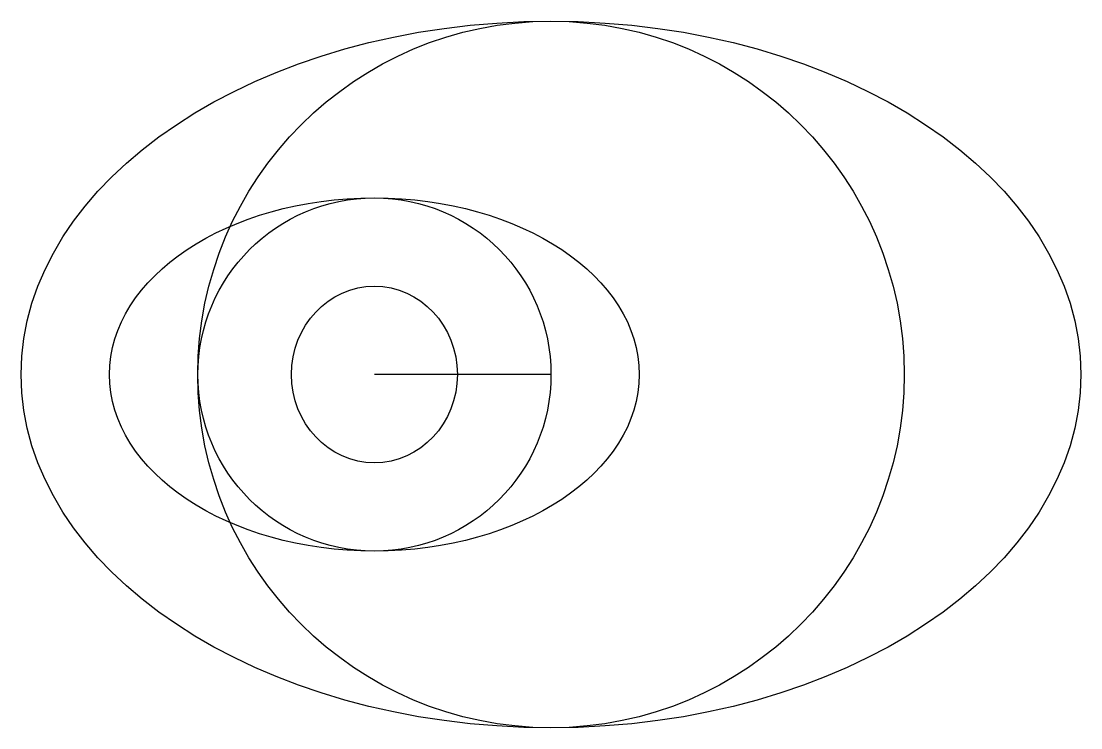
# Model space of a CAD drawing. Header units: millimetres. Extents: x -70 to 70, y -10 to 920.
# Drawn here: x -30 to 30, y 880 to 920 of the extents above.
import ezdxf

# ---------------------------------------------------------------- set-up
doc = ezdxf.new("R2010")
doc.units = ezdxf.units.MM

msp = doc.modelspace()

# ---------------------------------------------------------------- linework, layer by layer
for p, q in [((0, 900, 90), (-10, 900, 90)), ((-10, 900, 90), (-10, 900, 100)), ((-10, 900, 100), (-10, 900, 110)), ((0, 900), (0, 900, 50)), ((0, 900, 50), (0, 900, 60)), ((0, 900, 60), (0, 900, 90))]:
    msp.add_line(p, q)
for centre, radius in [((0, 900), 20), ((-10, 900, 100), 10)]:
    msp.add_circle(centre, radius)
at = {"extrusion": (0.34202, -4.18854e-17, 0.939693)}
msp.add_circle((900, 47.019, 99.946), 5, dxfattribs=at)
for centre, major_axis in [((0, 900, 50), (-30, 0)), ((-10, 900, 90), (-15, 0))]:
    msp.add_ellipse(centre, major_axis=major_axis, ratio=0.666667)

doc.saveas('drawing.dxf')
